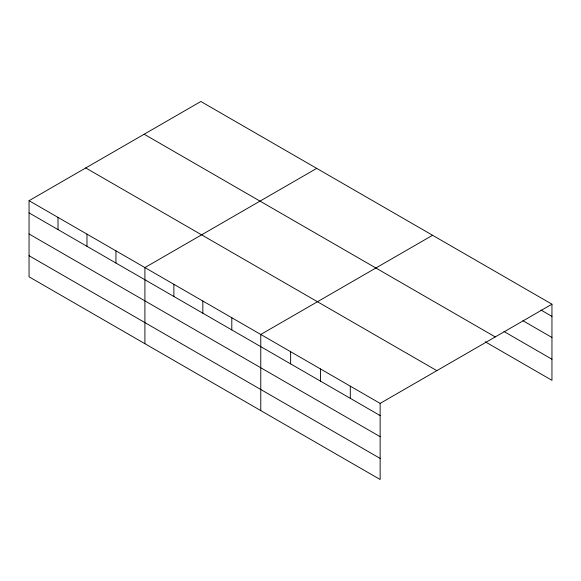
<?xml version="1.0" encoding="UTF-8"?>
<svg xmlns="http://www.w3.org/2000/svg" width="581" height="581" viewBox="0 0 581 581"><rect width="100%" height="100%" fill="white"/><g stroke="black" fill="none" stroke-linecap="round" stroke-linejoin="round"><path stroke-width="0.87" d="M380.141 436.672L380.141 403.388L29.05 200.685L29.05 276.81L380.141 479.507L380.141 436.672L29.05 233.969M485.193 341.773L551.95 380.315L551.95 304.19L200.859 101.493L29.05 200.685M316.718 168.381L144.909 267.58L144.909 343.698M432.576 235.276L260.767 334.467L260.767 410.593M380.141 403.388L551.95 304.19M540.955 310.029L551.95 316.376M522.893 320.697L551.95 337.474M504.047 331.555L551.95 359.218M144.161 134.226L495.252 336.929M85.748 167.953L436.839 370.649M29.05 212.871L380.141 415.568M29.05 255.705L380.141 458.409M350.299 386.154L350.299 398.341M320.458 368.928L320.458 381.114M290.616 351.701L290.616 363.88M231.804 317.742L231.804 329.928M202.842 301.023L202.842 313.21M173.872 284.298L173.872 296.484M115.946 250.854L115.946 263.04M86.983 234.128L86.983 246.315M58.013 217.41L58.013 229.597"/></g></svg>
